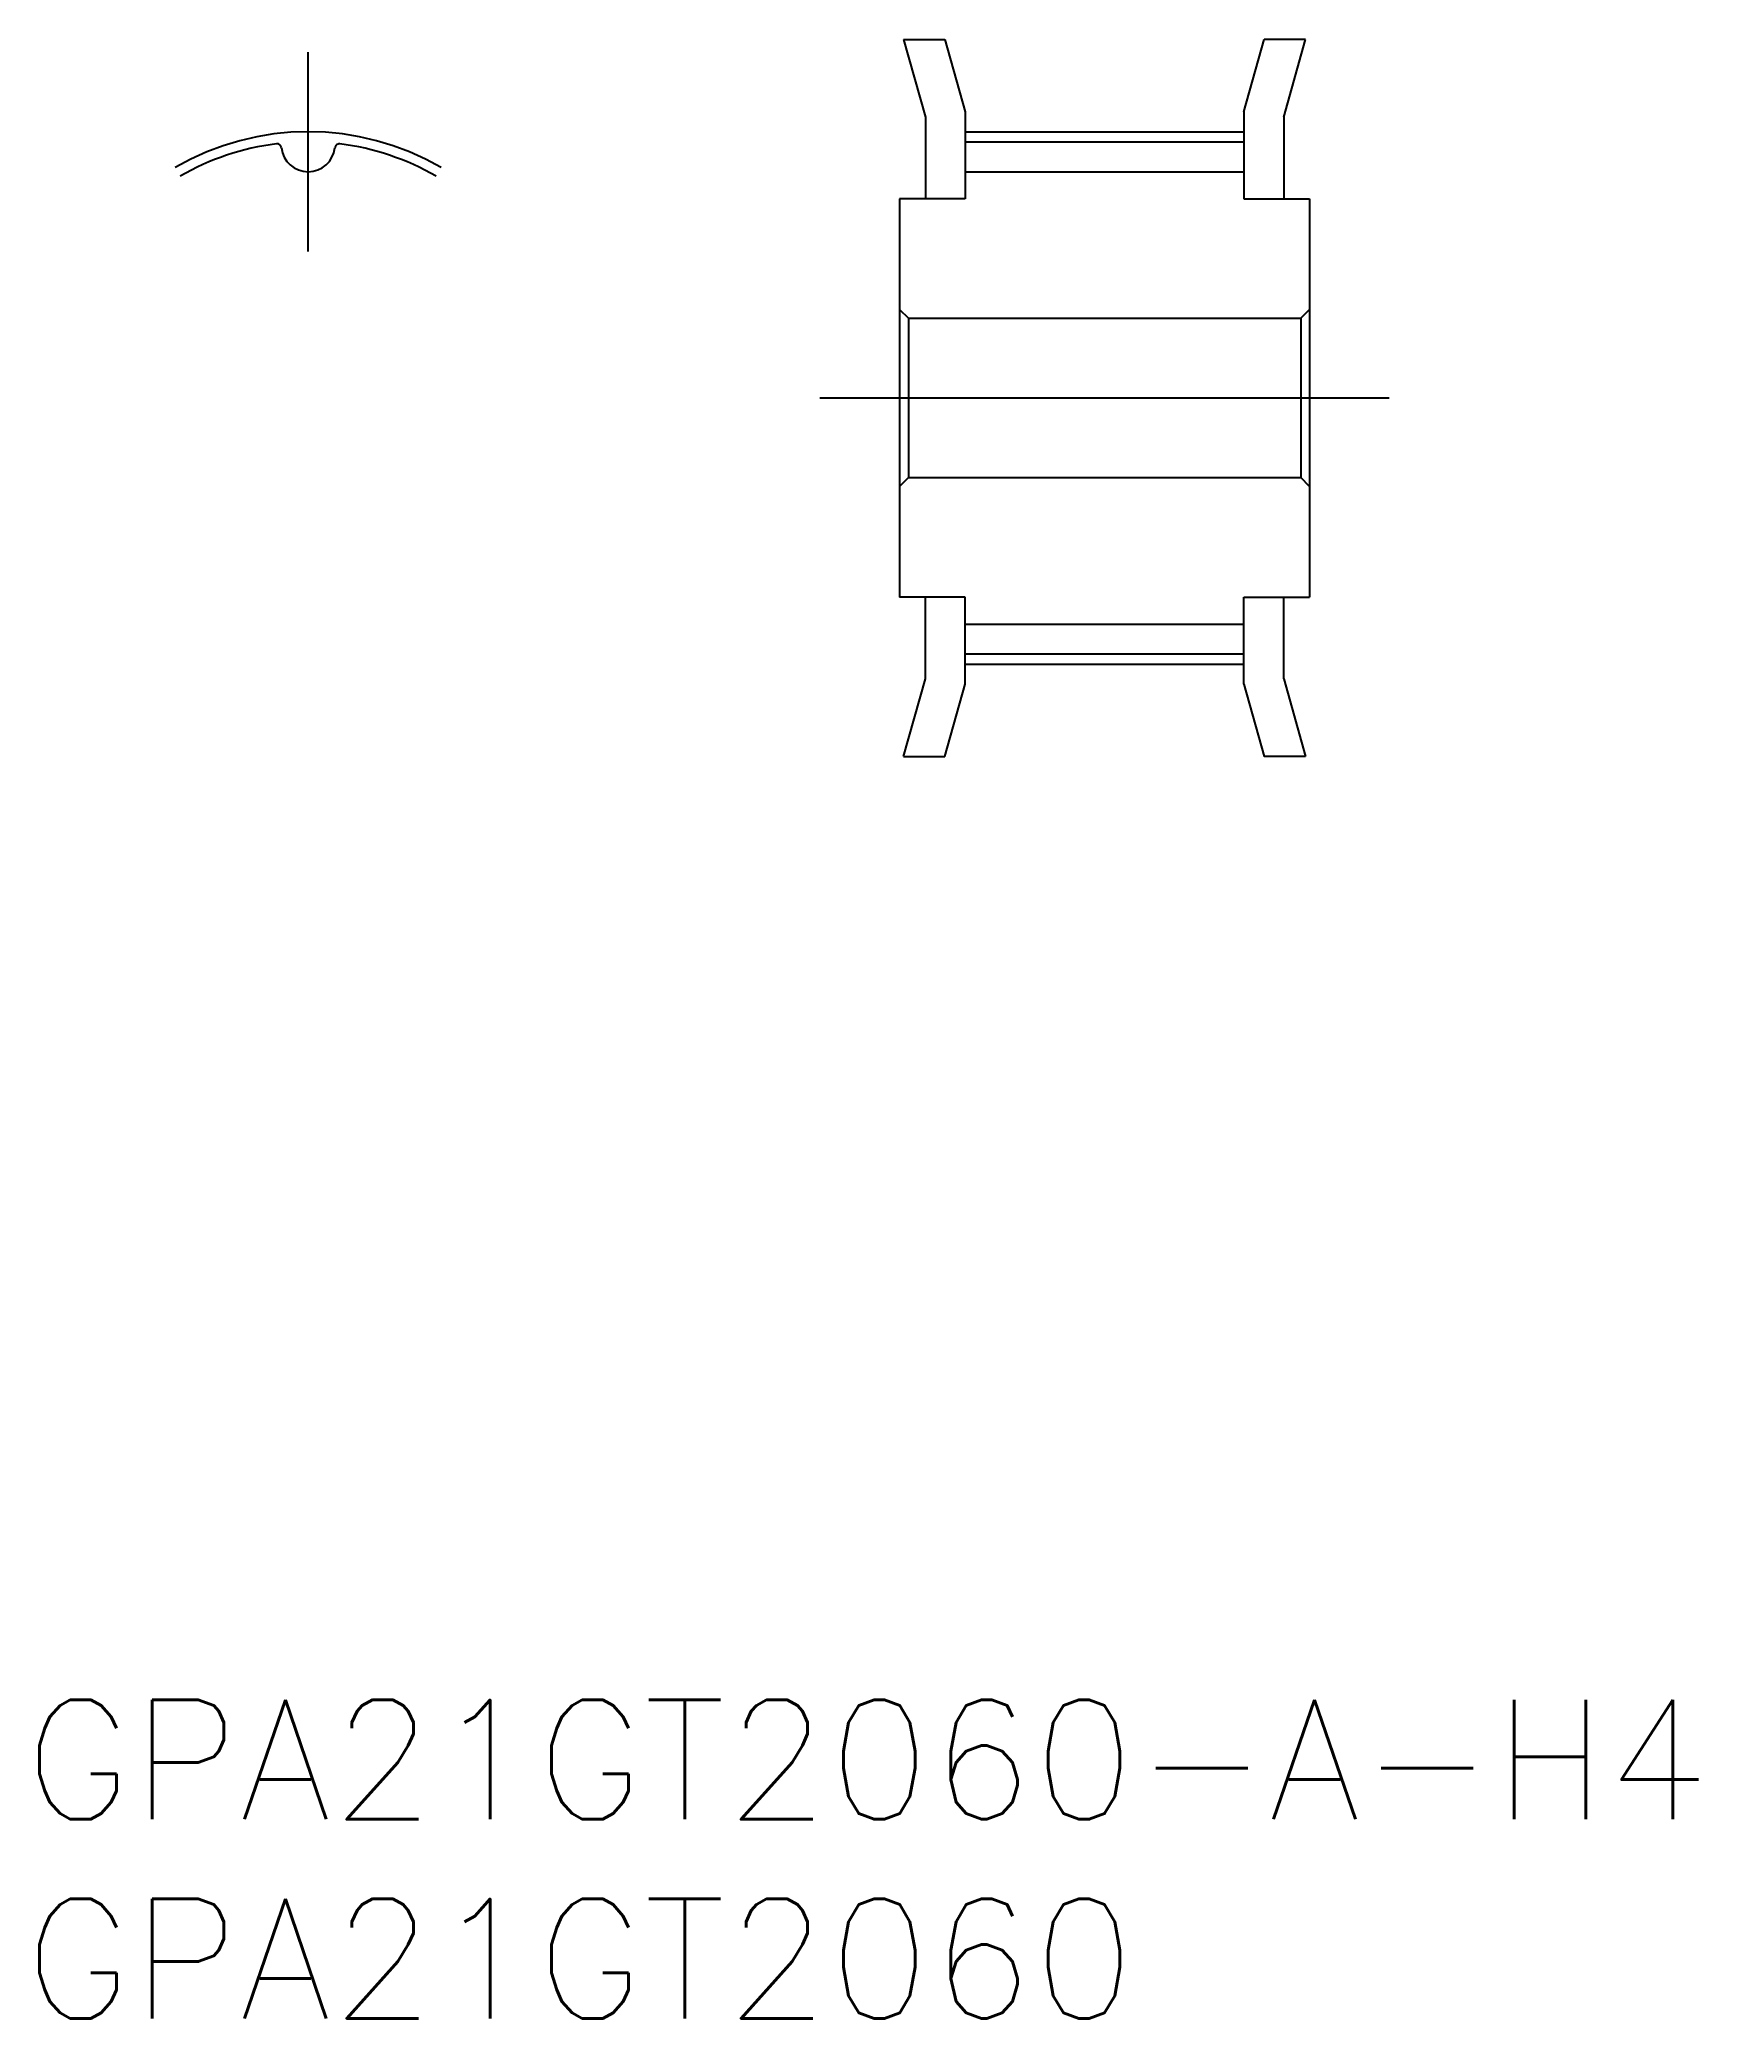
# Model space of a CAD drawing. Extents: x -6.7 to 34.9, y -40.7 to 9.
import ezdxf

# ---------------------------------------------------------------- set-up
doc = ezdxf.new("R2010")
doc.units = 0
doc.linetypes.add('CENTER', pattern=[50.8, 31.75, -6.35, 6.35, -6.35])
doc.layers.get('0').update_dxf_attribs({"linetype": 'CONTINUOUS'})
doc.layers.add('CENTER', color=1, linetype='CONTINUOUS')
doc.styles.get("Standard").update_dxf_attribs({"font": 'txt.shx', "height": 3, "bigfont": 'bigfont.shx'})

# ---------------------------------------------------------------- blocks, each defined once
blk = doc.blocks.new('*U2')
at = {"color": 7, "linetype": 'CONTINUOUS'}
blk.add_text('GPA21GT2060-A-H4', height=3, dxfattribs=at).set_placement((-7.129, -35.695))
blk = doc.blocks.new('*U3')
at = {"color": 7, "linetype": 'CONTINUOUS'}
blk.add_text('GPA21GT2060', height=3, dxfattribs=at).set_placement((-7.129, -40.695))

msp = doc.modelspace()

# ---------------------------------------------------------------- linework, layer by layer
at = {"color": 7, "linetype": 'CONTINUOUS'}
for p, q in [((14.95, 9), (15.5, 7.05)), ((14.95, 9), (15.989, 9)), ((15.989, 9), (16.5, 7.188)), ((23.5, 7.188), (24.011, 9)), ((25.05, 9), (24.011, 9)), ((24.5, 7.05), (25.05, 9)), ((15.5, 7.05), (15.5, 5)), ((16.5, 7.188), (16.5, 5)), ((23.5, 7.188), (23.5, 5)), ((24.5, 7.05), (24.5, 5)), ((16.5, 6.43), (23.5, 6.43)), ((16.5, 5.68), (23.5, 5.68)), ((14.85, 5), (14.85, -5)), ((14.85, 5), (14.85, 5)), ((16.5, 5), (14.85, 5)), ((23.5, 5), (25.15, 5)), ((25.15, 5), (25.15, -5)), ((14.85, 2.225), (15.075, 2)), ((15.075, 2), (24.925, 2)), ((15.075, 2), (15.075, -2)), ((25.15, 2.225), (24.925, 2)), ((24.925, 2), (24.925, -2)), ((14.85, -2.225), (15.075, -2)), ((15.075, -2), (24.925, -2)), ((25.15, -2.225), (24.925, -2)), ((16.5, -5), (14.85, -5)), ((15.5, -7.05), (15.5, -5)), ((16.5, -7.188), (16.5, -5)), ((23.5, -7.188), (23.5, -5)), ((23.5, -5), (25.15, -5)), ((24.5, -7.05), (24.5, -5)), ((16.5, -5.68), (23.5, -5.68)), ((16.5, -6.43), (23.5, -6.43)), ((14.95, -9), (15.5, -7.05)), ((15.989, -9), (16.5, -7.188)), ((23.5, -7.188), (24.011, -9)), ((24.5, -7.05), (25.05, -9)), ((14.95, -9), (15.989, -9)), ((25.05, -9), (24.011, -9))]:
    msp.add_line(p, q, dxfattribs=at)
for centre, radius, start, end in [((0, 0), 6.43, 97.1172, 120), ((-0.783, 6.269), 0.113, 6.2829, 97.1175), ((0, 6.355), 0.675, 186.2829, 353.7171), ((0.783, 6.269), 0.112, 82.8825, 173.7171), ((0, 0), 6.43, 60, 82.8828)]:
    msp.add_arc(centre, radius, start, end, dxfattribs=at)
at = {"layer": 'CENTER', "color": 1, "linetype": 'CENTER'}
for p, q in [((0, 3.68), (0, 8.685)), ((16.5, 6.685), (23.5, 6.685)), ((12.85, 0), (27.15, 0)), ((16.5, -6.685), (23.5, -6.685))]:
    msp.add_line(p, q, dxfattribs=at)
msp.add_arc((0, 0), 6.685, 60, 120, dxfattribs=at)

# ---------------------------------------------------------------- block references
at = {"color": 7, "linetype": 'CONTINUOUS'}
for name in ['*U2', '*U3']:
    msp.add_blockref(name, (0, 0), dxfattribs=at)

doc.saveas('drawing.dxf')
